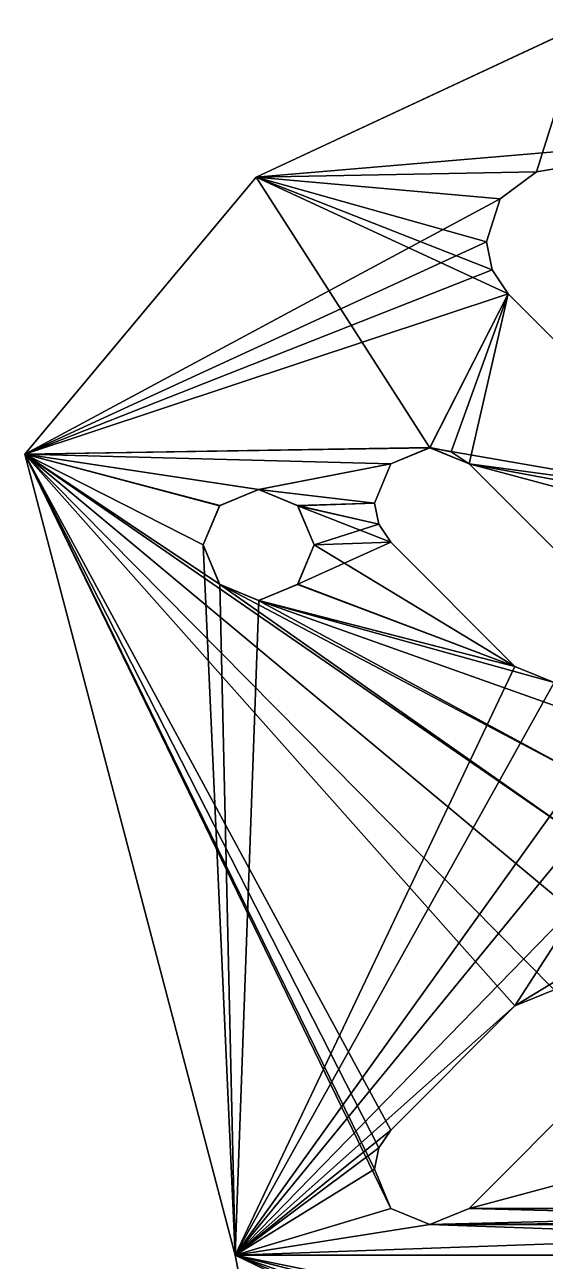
# Model space of a CAD drawing. Header units: millimetres. Extents: x -14 to 26, y -76 to 87.
# Drawn here: x -14.27 to -0.17, y 53.33 to 86.8 of the extents above; entities that cross this region are included whole.
import ezdxf

# ---------------------------------------------------------------- set-up
doc = ezdxf.new("R2010")
doc.units = ezdxf.units.MM
doc.header["$LTSCALE"] = 65.185185
for name, color, linetype in [('100', 7, 'CONTINUOUS'), ('11', 7, 'CONTINUOUS'), ('18', 7, 'CONTINUOUS'), ('19', 7, 'CONTINUOUS'), ('20', 7, 'CONTINUOUS'), ('25', 7, 'CONTINUOUS'), ('32', 7, 'CONTINUOUS'), ('33', 7, 'CONTINUOUS'), ('38', 7, 'CONTINUOUS'), ('39', 7, 'CONTINUOUS'), ('41', 7, 'CONTINUOUS'), ('44', 7, 'CONTINUOUS'), ('45', 7, 'CONTINUOUS'), ('46', 7, 'CONTINUOUS'), ('47', 7, 'CONTINUOUS'), ('48', 7, 'CONTINUOUS'), ('49', 7, 'CONTINUOUS'), ('89', 7, 'CONTINUOUS'), ('91', 7, 'CONTINUOUS'), ('98', 7, 'CONTINUOUS'), ('99', 7, 'CONTINUOUS')]:
    doc.layers.add(name, color=color, linetype=linetype)

msp = doc.modelspace()

# ---------------------------------------------------------------- linework, layer by layer
at = {"layer": '100', "linetype": 'CONTINUOUS'}
for points in [[(-3.303, 75.355, 46.008), (-3.299, 75.356, 52.358), (-4.359, 74.916, 52.358), (-3.303, 75.355, 46.008)], [(-4.356, 74.919, 46.008), (-3.303, 75.355, 46.008), (-4.359, 74.916, 52.358), (-4.356, 74.919, 46.008)], [(-3.303, 75.355, 46.008), (-2.238, 74.916, 46.008), (-3.299, 75.356, 52.358), (-3.303, 75.355, 46.008)], [(-2.238, 74.916, 46.008), (-2.725, 75.241, 52.358), (-3.299, 75.356, 52.358), (-2.238, 74.916, 46.008)], [(-2.238, 74.916, 46.008), (-2.238, 74.916, 52.358), (-2.725, 75.241, 52.358), (-2.238, 74.916, 46.008)], [(-4.799, 73.856, 46.008), (-4.356, 74.919, 46.008), (-4.799, 73.856, 52.358), (-4.799, 73.856, 46.008)], [(-4.356, 74.919, 46.008), (-4.359, 74.916, 52.358), (-4.799, 73.856, 52.358), (-4.356, 74.919, 46.008)]]:
    msp.add_3dface(points, dxfattribs=at)
at = {"layer": '11', "linetype": 'CONTINUOUS'}
for points in [[(4.303, 74.032, 46.008), (-1.182, 79.517, 46.008), (4.303, 74.032, 52.358), (4.303, 74.032, 46.008)], [(4.303, 74.032, 52.358), (-1.182, 79.517, 46.008), (-1.182, 79.517, 52.358), (4.303, 74.032, 52.358)]]:
    msp.add_3dface(points, dxfattribs=at)
at = {"layer": '18', "linetype": 'CONTINUOUS'}
for points in [[(-1.615, 80.166, 46.008), (-1.767, 80.931, 46.008), (-1.615, 80.166, 52.358), (-1.615, 80.166, 46.008)], [(-1.767, 80.931, 46.008), (-1.767, 80.931, 52.358), (-1.615, 80.166, 52.358), (-1.767, 80.931, 46.008)], [(-1.182, 79.517, 46.008), (-1.615, 80.166, 46.008), (-1.182, 79.517, 52.358), (-1.182, 79.517, 46.008)], [(-1.615, 80.166, 46.008), (-1.615, 80.166, 52.358), (-1.182, 79.517, 52.358), (-1.615, 80.166, 46.008)]]:
    msp.add_3dface(points, dxfattribs=at)
at = {"layer": '19', "linetype": 'CONTINUOUS'}
for points in [[(-0.413, 82.824, 46.008), (5.717, 83.84, 46.008), (-0.413, 82.824, 52.358), (-0.413, 82.824, 46.008)], [(5.717, 83.84, 46.008), (5.717, 83.84, 52.358), (-0.413, 82.824, 52.358), (5.717, 83.84, 46.008)]]:
    msp.add_3dface(points, dxfattribs=at)
at = {"layer": '20', "linetype": 'CONTINUOUS'}
for points in [[(-2.238, 74.916, 46.008), (1.121, 71.558, 46.008), (1.121, 71.558, 52.358), (-2.238, 74.916, 46.008)], [(-2.238, 74.916, 52.358), (-2.238, 74.916, 46.008), (1.121, 71.558, 52.358), (-2.238, 74.916, 52.358)]]:
    msp.add_3dface(points, dxfattribs=at)
at = {"layer": '25', "linetype": 'CONTINUOUS'}
for points in [[(-8.567, 53.497, 46.008), (-6.108, 40.893, 46.008), (-8.567, 53.497, 52.358), (-8.567, 53.497, 46.008)], [(-6.108, 40.893, 46.008), (-6.108, 40.893, 52.358), (-8.567, 53.497, 52.358), (-6.108, 40.893, 46.008)]]:
    msp.add_3dface(points, dxfattribs=at)
at = {"layer": '32', "linetype": 'CONTINUOUS'}
for points in [[(-7.999, 82.675, 46.008), (0.839, 86.805, 46.008), (-0.413, 82.824, 46.008), (-7.999, 82.675, 46.008)], [(-0.413, 82.824, 46.008), (0.839, 86.805, 46.008), (5.717, 83.84, 46.008), (-0.413, 82.824, 46.008)], [(-1.394, 82.095, 46.008), (-7.999, 82.675, 46.008), (-0.413, 82.824, 46.008), (-1.394, 82.095, 46.008)], [(-14.266, 75.18, 46.008), (-7.999, 82.675, 46.008), (-3.303, 75.355, 46.008), (-14.266, 75.18, 46.008)], [(-1.182, 79.517, 46.008), (-7.999, 82.675, 46.008), (-1.615, 80.166, 46.008), (-1.182, 79.517, 46.008)], [(-7.999, 82.675, 46.008), (-1.182, 79.517, 46.008), (-3.303, 75.355, 46.008), (-7.999, 82.675, 46.008)], [(-1.615, 80.166, 46.008), (-7.999, 82.675, 46.008), (-1.767, 80.931, 46.008), (-1.615, 80.166, 46.008)], [(-1.767, 80.931, 46.008), (-7.999, 82.675, 46.008), (-1.394, 82.095, 46.008), (-1.767, 80.931, 46.008)], [(-1.182, 79.517, 46.008), (4.303, 74.032, 46.008), (-3.303, 75.355, 46.008), (-1.182, 79.517, 46.008)], [(-4.356, 74.919, 46.008), (-14.266, 75.18, 46.008), (-3.303, 75.355, 46.008), (-4.356, 74.919, 46.008)], [(-3.303, 75.355, 46.008), (4.303, 74.032, 46.008), (-2.238, 74.916, 46.008), (-3.303, 75.355, 46.008)], [(-8.567, 53.497, 46.008), (-14.266, 75.18, 46.008), (-4.356, 54.761, 46.008), (-8.567, 53.497, 46.008)], [(-14.266, 75.18, 46.008), (-4.356, 74.919, 46.008), (-7.927, 74.221, 46.008), (-14.266, 75.18, 46.008)], [(-1, 60.244, 46.008), (-14.266, 75.18, 46.008), (0.067, 60.683, 46.008), (-1, 60.244, 46.008)], [(-14.266, 75.18, 46.008), (-1, 60.244, 46.008), (-4.359, 56.885, 46.008), (-14.266, 75.18, 46.008)], [(0.067, 60.683, 46.008), (-14.266, 75.18, 46.008), (1.677, 61.895, 46.008), (0.067, 60.683, 46.008)], [(-4.356, 54.761, 46.008), (-14.266, 75.18, 46.008), (-4.799, 55.824, 46.008), (-4.356, 54.761, 46.008)], [(-4.799, 55.824, 46.008), (-14.266, 75.18, 46.008), (-4.684, 56.398, 46.008), (-4.799, 55.824, 46.008)], [(-4.684, 56.398, 46.008), (-14.266, 75.18, 46.008), (-4.359, 56.885, 46.008), (-4.684, 56.398, 46.008)], [(-8.992, 71.659, 46.008), (-14.266, 75.18, 46.008), (-9.433, 72.721, 46.008), (-8.992, 71.659, 46.008)], [(-14.266, 75.18, 46.008), (-8.992, 71.659, 46.008), (0.717, 64.84, 46.008), (-14.266, 75.18, 46.008)], [(-9.433, 72.721, 46.008), (-14.266, 75.18, 46.008), (-8.985, 73.79, 46.008), (-9.433, 72.721, 46.008)], [(-8.985, 73.79, 46.008), (-14.266, 75.18, 46.008), (-7.927, 74.221, 46.008), (-8.985, 73.79, 46.008)], [(1.677, 61.895, 46.008), (-14.266, 75.18, 46.008), (0.717, 64.84, 46.008), (1.677, 61.895, 46.008)], [(-4.356, 74.919, 46.008), (-4.799, 73.856, 46.008), (-7.927, 74.221, 46.008), (-4.356, 74.919, 46.008)], [(5.717, 73.447, 46.008), (10.313, 71.558, 46.008), (-2.238, 74.916, 46.008), (5.717, 73.447, 46.008)], [(10.313, 71.558, 46.008), (1.121, 71.558, 46.008), (-2.238, 74.916, 46.008), (10.313, 71.558, 46.008)], [(4.303, 74.032, 46.008), (5.717, 73.447, 46.008), (-2.238, 74.916, 46.008), (4.303, 74.032, 46.008)], [(-7.927, 74.221, 46.008), (-4.799, 73.856, 46.008), (-6.874, 73.783, 46.008), (-7.927, 74.221, 46.008)], [(-4.799, 73.856, 46.008), (-4.684, 73.282, 46.008), (-6.874, 73.783, 46.008), (-4.799, 73.856, 46.008)], [(-4.684, 73.282, 46.008), (-4.359, 72.795, 46.008), (-6.874, 73.783, 46.008), (-4.684, 73.282, 46.008)], [(-4.359, 72.795, 46.008), (-6.433, 72.721, 46.008), (-6.874, 73.783, 46.008), (-4.359, 72.795, 46.008)], [(-6.433, 72.721, 46.008), (-1, 69.436, 46.008), (-6.881, 71.652, 46.008), (-6.433, 72.721, 46.008)], [(-4.359, 72.795, 46.008), (-1, 69.436, 46.008), (-6.433, 72.721, 46.008), (-4.359, 72.795, 46.008)], [(-8.992, 71.659, 46.008), (-7.939, 71.221, 46.008), (0.966, 66.397, 46.008), (-8.992, 71.659, 46.008)], [(0.717, 64.84, 46.008), (-8.992, 71.659, 46.008), (0.966, 66.397, 46.008), (0.717, 64.84, 46.008)], [(-6.881, 71.652, 46.008), (-1, 69.436, 46.008), (-7.939, 71.221, 46.008), (-6.881, 71.652, 46.008)], [(-1, 69.436, 46.008), (0.064, 68.997, 46.008), (-7.939, 71.221, 46.008), (-1, 69.436, 46.008)], [(-7.939, 71.221, 46.008), (0.064, 68.997, 46.008), (1.69, 67.803, 46.008), (-7.939, 71.221, 46.008)], [(0.966, 66.397, 46.008), (-7.939, 71.221, 46.008), (1.69, 67.803, 46.008), (0.966, 66.397, 46.008)], [(1.121, 58.122, 46.008), (13.672, 54.764, 46.008), (-2.238, 54.764, 46.008), (1.121, 58.122, 46.008)], [(-3.303, 54.325, 46.008), (-8.567, 53.497, 46.008), (-4.356, 54.761, 46.008), (-3.303, 54.325, 46.008)], [(-2.238, 54.764, 46.008), (14.737, 54.325, 46.008), (-3.303, 54.325, 46.008), (-2.238, 54.764, 46.008)], [(13.672, 54.764, 46.008), (14.737, 54.325, 46.008), (-2.238, 54.764, 46.008), (13.672, 54.764, 46.008)], [(20.001, 53.497, 46.008), (-8.567, 53.497, 46.008), (-3.303, 54.325, 46.008), (20.001, 53.497, 46.008)], [(14.737, 54.325, 46.008), (20.001, 53.497, 46.008), (-3.303, 54.325, 46.008), (14.737, 54.325, 46.008)], [(-8.567, 53.497, 46.008), (17.542, 40.893, 46.008), (-6.108, 40.893, 46.008), (-8.567, 53.497, 46.008)], [(-8.567, 53.497, 46.008), (4.658, 48.016, 46.008), (17.542, 40.893, 46.008), (-8.567, 53.497, 46.008)], [(-8.567, 53.497, 46.008), (20.001, 53.497, 46.008), (5.723, 50.578, 46.008), (-8.567, 53.497, 46.008)], [(4.658, 48.016, 46.008), (-8.567, 53.497, 46.008), (4.217, 49.078, 46.008), (4.658, 48.016, 46.008)], [(4.217, 49.078, 46.008), (-8.567, 53.497, 46.008), (4.665, 50.147, 46.008), (4.217, 49.078, 46.008)], [(4.665, 50.147, 46.008), (-8.567, 53.497, 46.008), (5.723, 50.578, 46.008), (4.665, 50.147, 46.008)]]:
    msp.add_3dface(points, dxfattribs=at)
at = {"layer": '33', "linetype": 'CONTINUOUS'}
for points in [[(-14.266, 75.18, 46.008), (-8.567, 53.497, 46.008), (-14.266, 75.18, 52.358), (-14.266, 75.18, 46.008)], [(-8.567, 53.497, 46.008), (-8.567, 53.497, 52.358), (-14.266, 75.18, 52.358), (-8.567, 53.497, 46.008)]]:
    msp.add_3dface(points, dxfattribs=at)
at = {"layer": '38', "linetype": 'CONTINUOUS'}
for points in [[(0.839, 86.805, 46.008), (-7.999, 82.675, 46.008), (0.832, 86.803, 52.358), (0.839, 86.805, 46.008)], [(-7.999, 82.675, 46.008), (-7.999, 82.675, 52.358), (0.832, 86.803, 52.358), (-7.999, 82.675, 46.008)], [(-7.999, 82.675, 46.008), (-14.266, 75.18, 46.008), (-7.999, 82.675, 52.358), (-7.999, 82.675, 46.008)], [(-14.266, 75.18, 46.008), (-14.266, 75.18, 52.358), (-7.999, 82.675, 52.358), (-14.266, 75.18, 46.008)]]:
    msp.add_3dface(points, dxfattribs=at)
at = {"layer": '39', "linetype": 'CONTINUOUS'}
for points in [[(-4.684, 73.282, 46.008), (-4.799, 73.856, 46.008), (-4.684, 73.282, 52.358), (-4.684, 73.282, 46.008)], [(-4.799, 73.856, 46.008), (-4.799, 73.856, 52.358), (-4.684, 73.282, 52.358), (-4.799, 73.856, 46.008)], [(-4.359, 72.795, 46.008), (-4.684, 73.282, 46.008), (-4.359, 72.795, 52.358), (-4.359, 72.795, 46.008)], [(-4.684, 73.282, 46.008), (-4.684, 73.282, 52.358), (-4.359, 72.795, 52.358), (-4.684, 73.282, 46.008)]]:
    msp.add_3dface(points, dxfattribs=at)
at = {"layer": '41', "linetype": 'CONTINUOUS'}
for points in [[(1.121, 58.122, 46.008), (-2.238, 54.764, 46.008), (-2.238, 54.764, 52.358), (1.121, 58.122, 46.008)], [(1.121, 58.122, 46.008), (-2.238, 54.764, 52.358), (1.121, 58.122, 52.358), (1.121, 58.122, 46.008)]]:
    msp.add_3dface(points, dxfattribs=at)
at = {"layer": '44', "linetype": 'CONTINUOUS'}
for points in [[(-4.356, 54.761, 46.008), (-4.799, 55.824, 46.008), (-4.356, 54.761, 52.358), (-4.356, 54.761, 46.008)], [(-4.799, 55.824, 46.008), (-4.799, 55.824, 52.358), (-4.356, 54.761, 52.358), (-4.799, 55.824, 46.008)], [(-3.303, 54.325, 46.008), (-4.356, 54.761, 46.008), (-3.303, 54.325, 52.358), (-3.303, 54.325, 46.008)], [(-4.356, 54.761, 46.008), (-4.356, 54.761, 52.358), (-3.303, 54.325, 52.358), (-4.356, 54.761, 46.008)], [(-2.238, 54.764, 46.008), (-3.303, 54.325, 46.008), (-2.238, 54.764, 52.358), (-2.238, 54.764, 46.008)], [(-3.303, 54.325, 46.008), (-3.303, 54.325, 52.358), (-2.238, 54.764, 52.358), (-3.303, 54.325, 46.008)]]:
    msp.add_3dface(points, dxfattribs=at)
at = {"layer": '45', "linetype": 'CONTINUOUS'}
for points in [[(-8.985, 73.79, 46.008), (-7.939, 74.221, 52.358), (-8.992, 73.783, 52.358), (-8.985, 73.79, 46.008)], [(-8.985, 73.79, 46.008), (-7.927, 74.221, 46.008), (-7.939, 74.221, 52.358), (-8.985, 73.79, 46.008)], [(-7.927, 74.221, 46.008), (-6.881, 73.79, 52.358), (-7.939, 74.221, 52.358), (-7.927, 74.221, 46.008)], [(-7.927, 74.221, 46.008), (-6.874, 73.783, 46.008), (-6.881, 73.79, 52.358), (-7.927, 74.221, 46.008)], [(-9.433, 72.721, 46.008), (-8.985, 73.79, 46.008), (-9.433, 72.721, 52.358), (-9.433, 72.721, 46.008)], [(-9.433, 72.721, 52.358), (-8.985, 73.79, 46.008), (-8.992, 73.783, 52.358), (-9.433, 72.721, 52.358)], [(-6.874, 73.783, 46.008), (-6.433, 72.721, 46.008), (-6.881, 73.79, 52.358), (-6.874, 73.783, 46.008)], [(-6.433, 72.721, 46.008), (-6.433, 72.721, 52.358), (-6.881, 73.79, 52.358), (-6.433, 72.721, 46.008)]]:
    msp.add_3dface(points, dxfattribs=at)
at = {"layer": '46', "linetype": 'CONTINUOUS'}
for points in [[(0.064, 68.997, 46.008), (-1, 69.436, 46.008), (0.064, 68.997, 52.358), (0.064, 68.997, 46.008)], [(-1, 69.436, 46.008), (-1, 69.436, 52.358), (0.064, 68.997, 52.358), (-1, 69.436, 46.008)]]:
    msp.add_3dface(points, dxfattribs=at)
at = {"layer": '47', "linetype": 'CONTINUOUS'}
for points in [[(-4.359, 56.885, 46.008), (-1, 60.244, 46.008), (-1, 60.244, 52.358), (-4.359, 56.885, 46.008)], [(-4.359, 56.885, 52.358), (-4.359, 56.885, 46.008), (-1, 60.244, 52.358), (-4.359, 56.885, 52.358)]]:
    msp.add_3dface(points, dxfattribs=at)
at = {"layer": '48', "linetype": 'CONTINUOUS'}
for points in [[(-1, 60.244, 46.008), (0.067, 60.683, 46.008), (-1, 60.244, 52.358), (-1, 60.244, 46.008)], [(0.067, 60.683, 46.008), (0.067, 60.683, 52.358), (-1, 60.244, 52.358), (0.067, 60.683, 46.008)]]:
    msp.add_3dface(points, dxfattribs=at)
at = {"layer": '49', "linetype": 'CONTINUOUS'}
for points in [[(-1, 69.436, 46.008), (-4.359, 72.795, 46.008), (-4.359, 72.795, 52.358), (-1, 69.436, 46.008)], [(-1, 69.436, 46.008), (-4.359, 72.795, 52.358), (-1, 69.436, 52.358), (-1, 69.436, 46.008)]]:
    msp.add_3dface(points, dxfattribs=at)
at = {"layer": '89', "linetype": 'CONTINUOUS'}
for points in [[(-1.394, 82.095, 46.008), (-0.413, 82.824, 46.008), (-1.394, 82.095, 52.358), (-1.394, 82.095, 46.008)], [(-0.413, 82.824, 46.008), (-0.413, 82.824, 52.358), (-1.394, 82.095, 52.358), (-0.413, 82.824, 46.008)], [(-1.767, 80.931, 46.008), (-1.394, 82.095, 46.008), (-1.767, 80.931, 52.358), (-1.767, 80.931, 46.008)], [(-1.394, 82.095, 46.008), (-1.394, 82.095, 52.358), (-1.767, 80.931, 52.358), (-1.394, 82.095, 46.008)]]:
    msp.add_3dface(points, dxfattribs=at)
at = {"layer": '91', "linetype": 'CONTINUOUS'}
for points in [[(-8.992, 71.659, 46.008), (-9.433, 72.721, 46.008), (-8.985, 71.652, 52.358), (-8.992, 71.659, 46.008)], [(-9.433, 72.721, 46.008), (-9.433, 72.721, 52.358), (-8.985, 71.652, 52.358), (-9.433, 72.721, 46.008)], [(-6.433, 72.721, 46.008), (-6.881, 71.652, 46.008), (-6.433, 72.721, 52.358), (-6.433, 72.721, 46.008)], [(-6.881, 71.652, 46.008), (-6.874, 71.659, 52.358), (-6.433, 72.721, 52.358), (-6.881, 71.652, 46.008)], [(-7.939, 71.221, 46.008), (-8.992, 71.659, 46.008), (-8.985, 71.652, 52.358), (-7.939, 71.221, 46.008)], [(-7.939, 71.221, 46.008), (-8.985, 71.652, 52.358), (-7.927, 71.221, 52.358), (-7.939, 71.221, 46.008)], [(-6.881, 71.652, 46.008), (-7.939, 71.221, 46.008), (-7.927, 71.221, 52.358), (-6.881, 71.652, 46.008)], [(-6.881, 71.652, 46.008), (-7.927, 71.221, 52.358), (-6.874, 71.659, 52.358), (-6.881, 71.652, 46.008)]]:
    msp.add_3dface(points, dxfattribs=at)
at = {"layer": '98', "linetype": 'CONTINUOUS'}
for points in [[(0.832, 86.803, 52.358), (-7.999, 82.675, 52.358), (5.717, 83.84, 52.358), (0.832, 86.803, 52.358)], [(5.717, 83.84, 52.358), (-7.999, 82.675, 52.358), (-0.413, 82.824, 52.358), (5.717, 83.84, 52.358)], [(-0.413, 82.824, 52.358), (-7.999, 82.675, 52.358), (-1.394, 82.095, 52.358), (-0.413, 82.824, 52.358)], [(-7.999, 82.675, 52.358), (-14.266, 75.18, 52.358), (-1.394, 82.095, 52.358), (-7.999, 82.675, 52.358)], [(-1.394, 82.095, 52.358), (-14.266, 75.18, 52.358), (-1.767, 80.931, 52.358), (-1.394, 82.095, 52.358)], [(-1.767, 80.931, 52.358), (-14.266, 75.18, 52.358), (-1.615, 80.166, 52.358), (-1.767, 80.931, 52.358)], [(-1.615, 80.166, 52.358), (-14.266, 75.18, 52.358), (-1.182, 79.517, 52.358), (-1.615, 80.166, 52.358)], [(-1.182, 79.517, 52.358), (-14.266, 75.18, 52.358), (-3.299, 75.356, 52.358), (-1.182, 79.517, 52.358)], [(-2.725, 75.241, 52.358), (-1.182, 79.517, 52.358), (-3.299, 75.356, 52.358), (-2.725, 75.241, 52.358)], [(-2.238, 74.916, 52.358), (-1.182, 79.517, 52.358), (-2.725, 75.241, 52.358), (-2.238, 74.916, 52.358)], [(4.303, 74.032, 52.358), (-1.182, 79.517, 52.358), (-2.238, 74.916, 52.358), (4.303, 74.032, 52.358)], [(-3.299, 75.356, 52.358), (-14.266, 75.18, 52.358), (-4.359, 74.916, 52.358), (-3.299, 75.356, 52.358)], [(-14.266, 75.18, 52.358), (-8.567, 53.497, 52.358), (-9.433, 72.721, 52.358), (-14.266, 75.18, 52.358)], [(-4.359, 74.916, 52.358), (-14.266, 75.18, 52.358), (-7.939, 74.221, 52.358), (-4.359, 74.916, 52.358)], [(-14.266, 75.18, 52.358), (-9.433, 72.721, 52.358), (-8.992, 73.783, 52.358), (-14.266, 75.18, 52.358)], [(-7.939, 74.221, 52.358), (-14.266, 75.18, 52.358), (-8.992, 73.783, 52.358), (-7.939, 74.221, 52.358)], [(-4.799, 73.856, 52.358), (-4.359, 74.916, 52.358), (-7.939, 74.221, 52.358), (-4.799, 73.856, 52.358)], [(4.303, 74.032, 52.358), (-2.238, 74.916, 52.358), (1.121, 71.558, 52.358), (4.303, 74.032, 52.358)], [(-6.881, 73.79, 52.358), (-4.799, 73.856, 52.358), (-7.939, 74.221, 52.358), (-6.881, 73.79, 52.358)], [(-4.684, 73.282, 52.358), (-4.799, 73.856, 52.358), (-6.881, 73.79, 52.358), (-4.684, 73.282, 52.358)], [(-6.433, 72.721, 52.358), (-4.684, 73.282, 52.358), (-6.881, 73.79, 52.358), (-6.433, 72.721, 52.358)], [(-4.359, 72.795, 52.358), (-4.684, 73.282, 52.358), (-6.433, 72.721, 52.358), (-4.359, 72.795, 52.358)], [(-9.433, 72.721, 52.358), (-8.567, 53.497, 52.358), (-8.985, 71.652, 52.358), (-9.433, 72.721, 52.358)], [(-1, 69.436, 52.358), (-4.359, 72.795, 52.358), (-6.874, 71.659, 52.358), (-1, 69.436, 52.358)], [(-6.874, 71.659, 52.358), (-4.359, 72.795, 52.358), (-6.433, 72.721, 52.358), (-6.874, 71.659, 52.358)], [(-8.985, 71.652, 52.358), (-8.567, 53.497, 52.358), (-7.927, 71.221, 52.358), (-8.985, 71.652, 52.358)], [(-7.927, 71.221, 52.358), (-1, 69.436, 52.358), (-6.874, 71.659, 52.358), (-7.927, 71.221, 52.358)], [(-8.567, 53.497, 52.358), (-1, 69.436, 52.358), (-7.927, 71.221, 52.358), (-8.567, 53.497, 52.358)], [(-1, 69.436, 52.358), (-8.567, 53.497, 52.358), (0.064, 68.997, 52.358), (-1, 69.436, 52.358)], [(0.064, 68.997, 52.358), (-8.567, 53.497, 52.358), (1.677, 67.785, 52.358), (0.064, 68.997, 52.358)], [(-8.567, 53.497, 52.358), (0.717, 64.84, 52.358), (1.677, 67.785, 52.358), (-8.567, 53.497, 52.358)], [(0.717, 64.84, 52.358), (-8.567, 53.497, 52.358), (0.966, 63.283, 52.358), (0.717, 64.84, 52.358)], [(-8.567, 53.497, 52.358), (-1, 60.244, 52.358), (0.966, 63.283, 52.358), (-8.567, 53.497, 52.358)], [(0.966, 63.283, 52.358), (-1, 60.244, 52.358), (1.69, 61.877, 52.358), (0.966, 63.283, 52.358)], [(-1, 60.244, 52.358), (0.067, 60.683, 52.358), (1.69, 61.877, 52.358), (-1, 60.244, 52.358)], [(-8.567, 53.497, 52.358), (-4.359, 56.885, 52.358), (-1, 60.244, 52.358), (-8.567, 53.497, 52.358)], [(13.672, 54.764, 52.358), (10.313, 58.122, 52.358), (-2.238, 54.764, 52.358), (13.672, 54.764, 52.358)], [(-2.238, 54.764, 52.358), (10.313, 58.122, 52.358), (1.121, 58.122, 52.358), (-2.238, 54.764, 52.358)], [(-4.359, 56.885, 52.358), (-8.567, 53.497, 52.358), (-4.684, 56.398, 52.358), (-4.359, 56.885, 52.358)], [(-4.684, 56.398, 52.358), (-8.567, 53.497, 52.358), (-4.799, 55.824, 52.358), (-4.684, 56.398, 52.358)], [(-4.799, 55.824, 52.358), (-8.567, 53.497, 52.358), (-4.356, 54.761, 52.358), (-4.799, 55.824, 52.358)], [(-4.356, 54.761, 52.358), (-8.567, 53.497, 52.358), (-3.303, 54.325, 52.358), (-4.356, 54.761, 52.358)], [(14.159, 54.439, 52.358), (13.672, 54.764, 52.358), (-3.303, 54.325, 52.358), (14.159, 54.439, 52.358)], [(-3.303, 54.325, 52.358), (13.672, 54.764, 52.358), (-2.238, 54.764, 52.358), (-3.303, 54.325, 52.358)], [(-8.567, 53.497, 52.358), (14.733, 54.324, 52.358), (-3.303, 54.325, 52.358), (-8.567, 53.497, 52.358)], [(-8.567, 53.497, 52.358), (20.001, 53.497, 52.358), (14.733, 54.324, 52.358), (-8.567, 53.497, 52.358)], [(14.733, 54.324, 52.358), (14.159, 54.439, 52.358), (-3.303, 54.325, 52.358), (14.733, 54.324, 52.358)], [(-8.567, 53.497, 52.358), (-6.108, 40.893, 52.358), (4.658, 50.141, 52.358), (-8.567, 53.497, 52.358)], [(20.001, 53.497, 52.358), (-8.567, 53.497, 52.358), (5.711, 50.578, 52.358), (20.001, 53.497, 52.358)], [(5.711, 50.578, 52.358), (-8.567, 53.497, 52.358), (4.658, 50.141, 52.358), (5.711, 50.578, 52.358)], [(20.001, 53.497, 52.358), (-6.108, 40.893, 52.358), (17.542, 40.893, 52.358), (20.001, 53.497, 52.358)], [(20.001, 53.497, 52.358), (6.776, 48.016, 52.358), (-6.108, 40.893, 52.358), (20.001, 53.497, 52.358)]]:
    msp.add_3dface(points, dxfattribs=at)
at = {"layer": '99', "linetype": 'CONTINUOUS'}
for points in [[(-4.684, 56.398, 46.008), (-4.359, 56.885, 46.008), (-4.684, 56.398, 52.358), (-4.684, 56.398, 46.008)], [(-4.359, 56.885, 46.008), (-4.359, 56.885, 52.358), (-4.684, 56.398, 52.358), (-4.359, 56.885, 46.008)], [(-4.799, 55.824, 46.008), (-4.684, 56.398, 46.008), (-4.799, 55.824, 52.358), (-4.799, 55.824, 46.008)], [(-4.684, 56.398, 46.008), (-4.684, 56.398, 52.358), (-4.799, 55.824, 52.358), (-4.684, 56.398, 46.008)]]:
    msp.add_3dface(points, dxfattribs=at)

doc.saveas('drawing.dxf')
